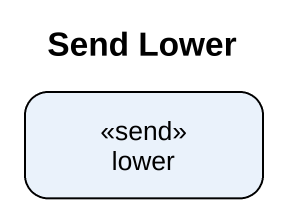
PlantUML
@startuml
title Send Lower
hide empty description
state lower <<send>>
@enduml
